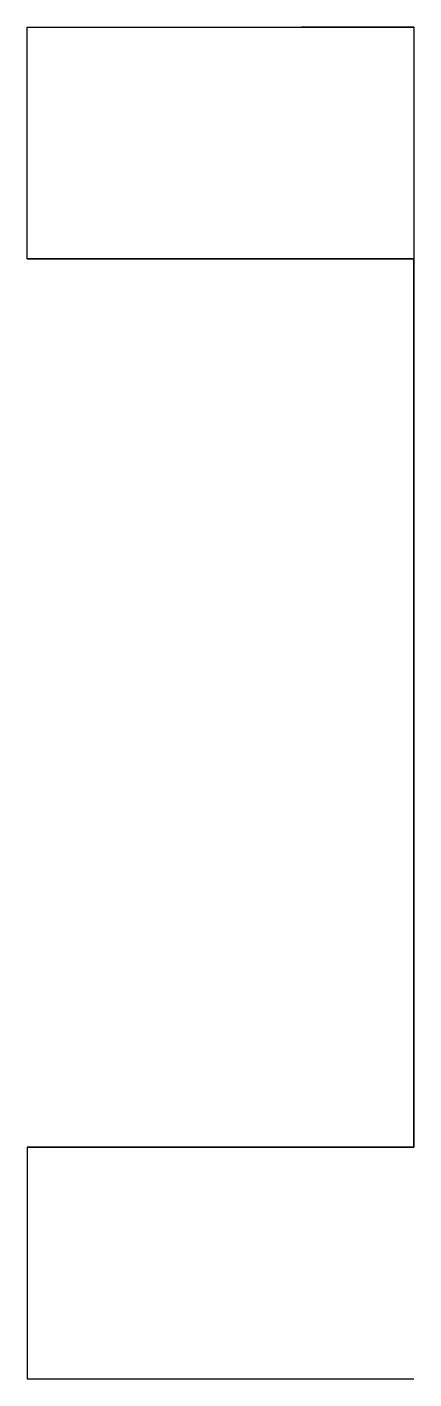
# Model space of a CAD drawing. Header units: millimetres. Extents: x 84.4 to 104.4, y 299 to 369.
import ezdxf

# ---------------------------------------------------------------- set-up
doc = ezdxf.new("R2010")
doc.units = ezdxf.units.MM

msp = doc.modelspace()

# ---------------------------------------------------------------- linework, layer by layer
for p, q in [((84.385, 356.992, 20), (84.385, 368.992, 20)), ((84.385, 368.992, 20), (104.385, 368.992, 50)), ((104.385, 368.992, 50), (98.571, 368.992, 41.28)), ((104.385, 368.992, 50), (104.385, 356.992, 50)), ((104.385, 368.992, 50), (104.385, 356.992, 50)), ((104.385, 368.992, 20), (104.385, 368.992, 20)), ((104.385, 356.992, 50), (84.385, 356.992, 20)), ((84.385, 356.992, 20), (104.385, 356.992, 20)), ((104.385, 356.992, 50), (104.385, 310.992, 50)), ((104.385, 310.992, 20), (104.385, 356.992, 20)), ((104.385, 356.992, 20), (104.385, 356.992, 50)), ((104.385, 356.992, 20), (104.385, 356.992, 50)), ((84.385, 310.992, 20), (84.385, 298.992, 20)), ((104.385, 310.992, 50), (84.385, 310.992, 20)), ((84.385, 310.992, 20), (104.385, 310.992, 20)), ((104.385, 310.992, 50), (104.385, 310.992, 20)), ((104.385, 310.992, 20), (104.385, 310.992, 50)), ((84.385, 298.992, 20), (104.385, 298.992, 50)), ((104.385, 298.992, 50), (104.385, 298.992, 20))]:
    msp.add_line(p, q)

doc.saveas('drawing.dxf')
